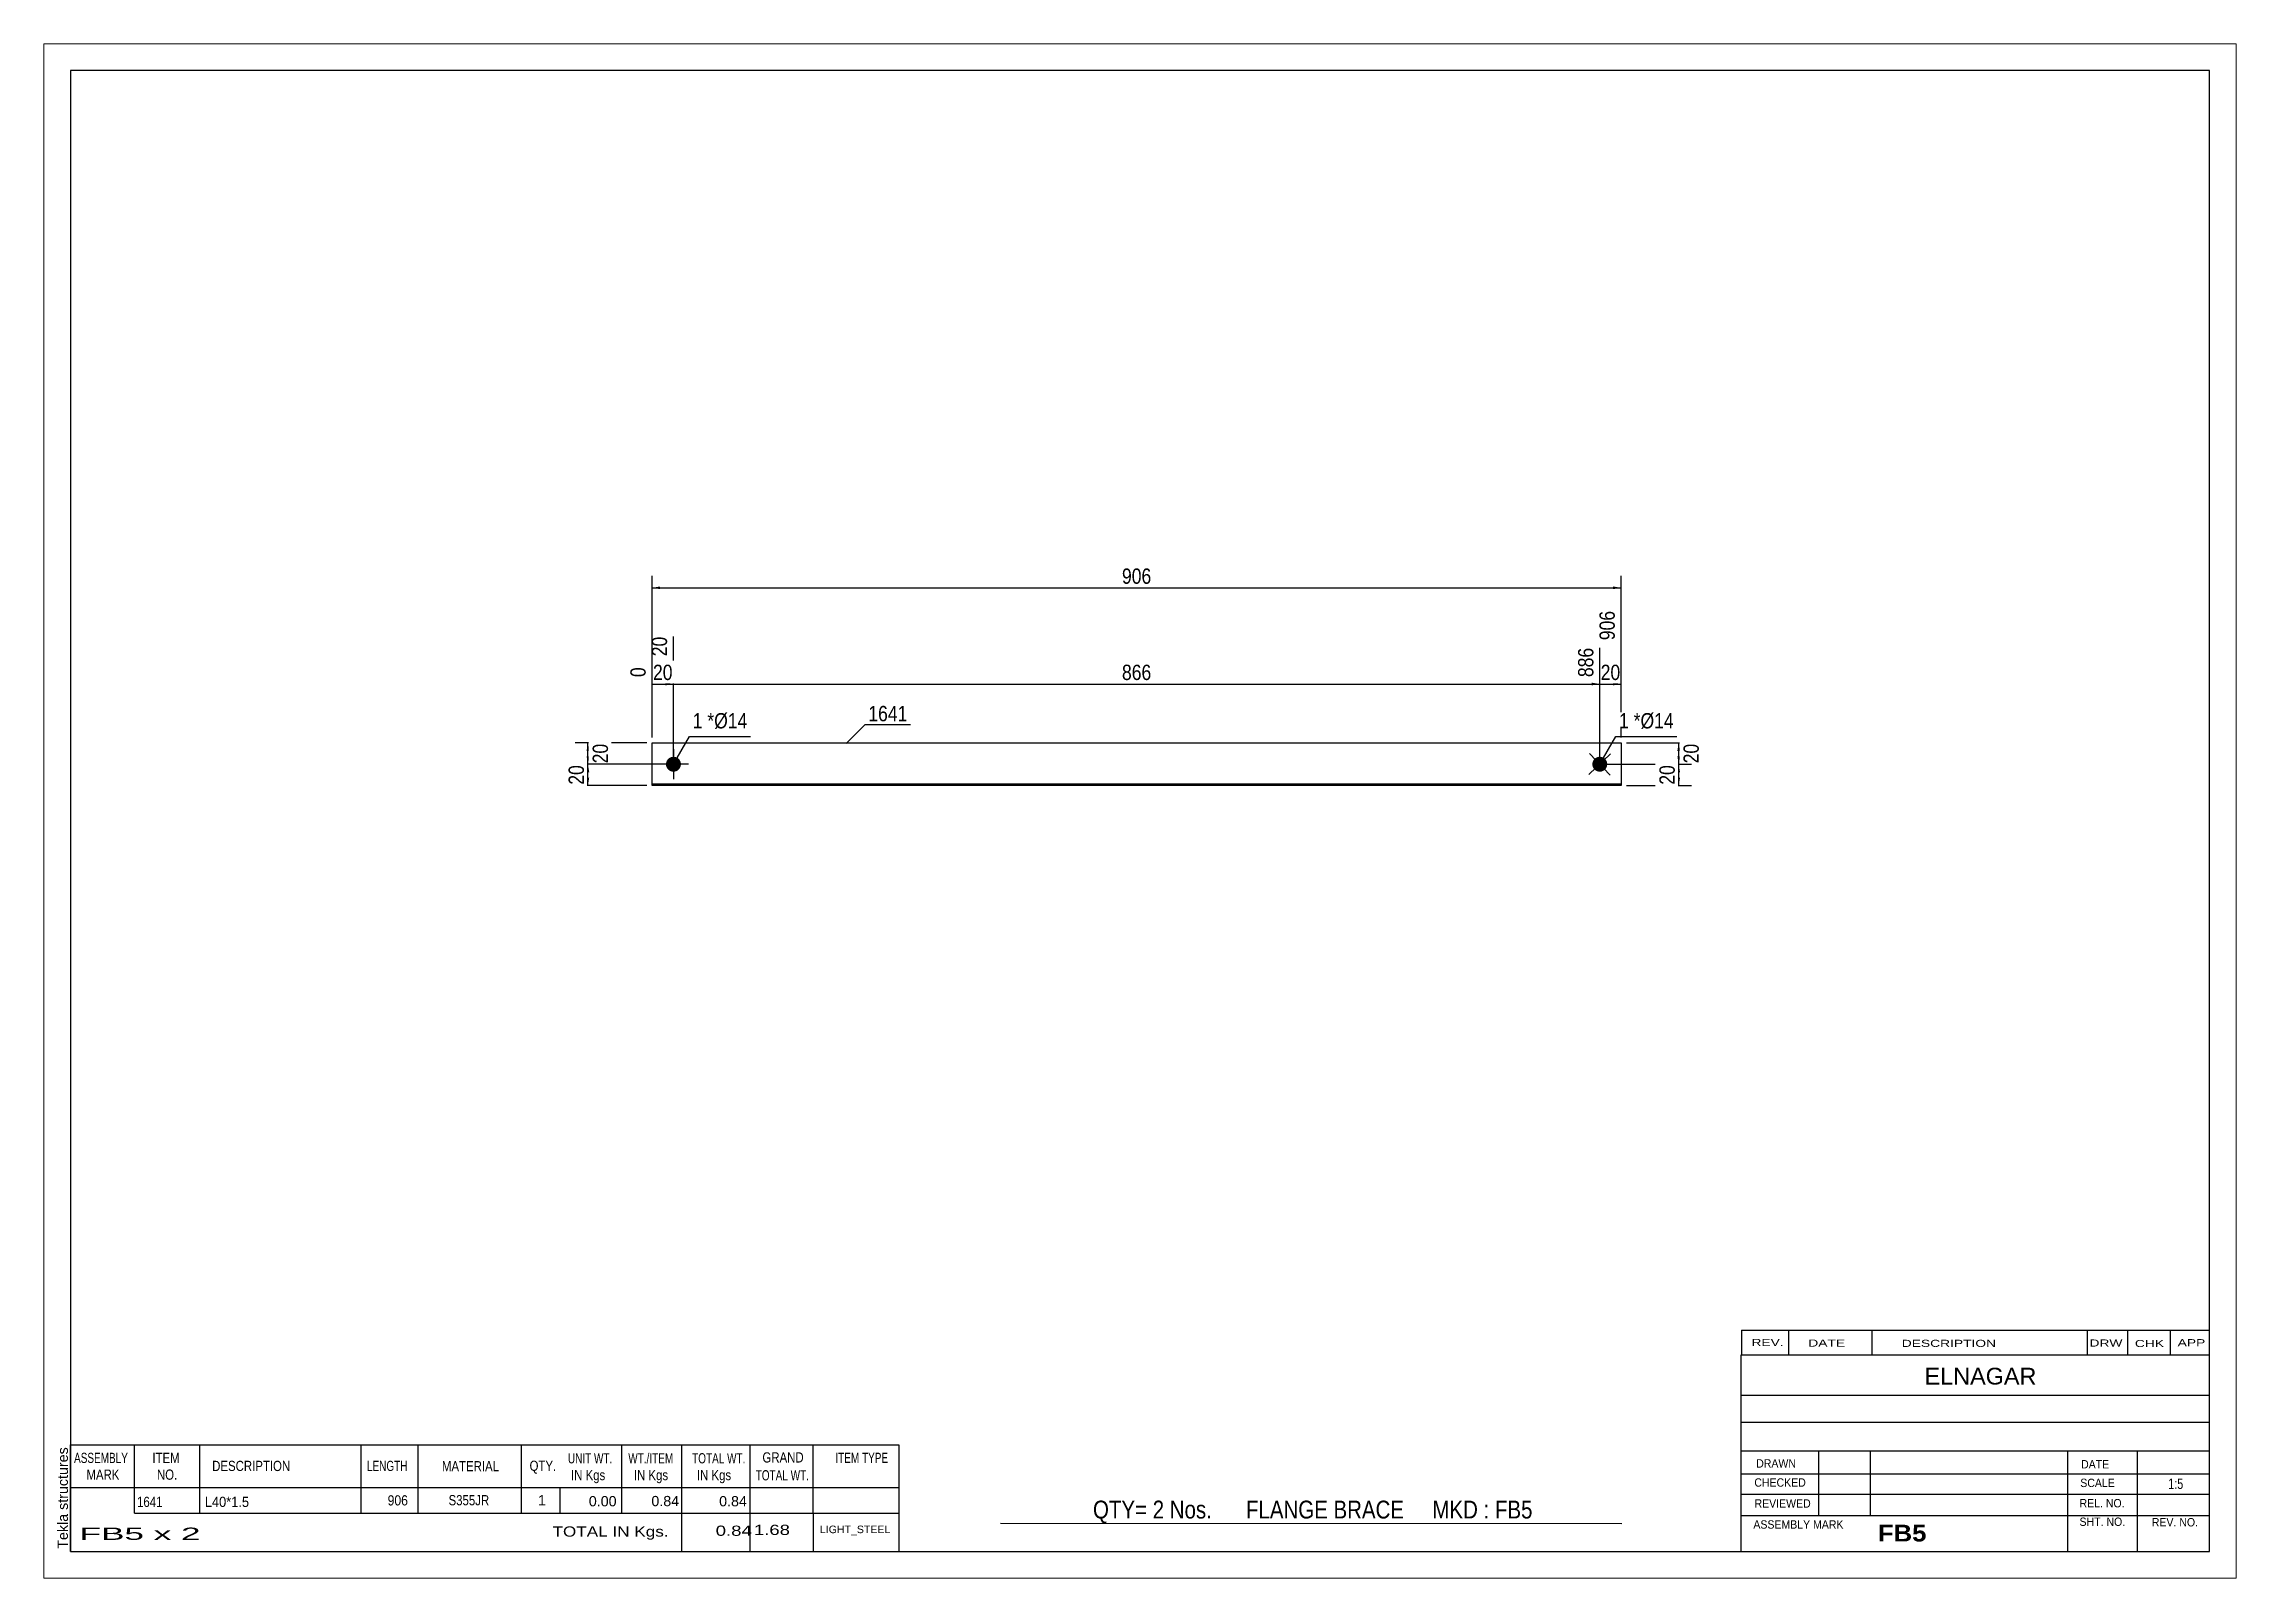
# Paper-space layout 'Layout1' of a CAD drawing. Header units: millimetres. Extents: x 0 to 410, y 0 to 287.
# The model-space entities are those that its viewports show. They can reach past a viewport. Long polylines and large blocks are cut down to what shows.
import ezdxf

# ---------------------------------------------------------------- set-up
doc = ezdxf.new("R2010")
doc.units = ezdxf.units.MM
doc.layers.add('Viewport layer', color=7, linetype='Continuous', plot=False)
doc.styles.add('Arial', font='ARIAL.TTF', dxfattribs={"height": 0.2})
doc.styles.add('Arial Bold', font='ARIALBD.TTF', dxfattribs={"height": 0.2})
doc.styles.add('Arial Narrow', font='ARIALN.TTF', dxfattribs={"height": 0.2})

# ---------------------------------------------------------------- blocks, each defined once
blk = doc.blocks.new('Unknown-629081449-1458')
at = {"color": 5, "linetype": 'Continuous'}
for p, q in [((291.25, 129.75), (-108.75, 129.75)), ((-108.75, 129.75), (-108.75, -147.25)), ((291.25, -147.25), (291.25, 129.75)), ((-108.75, -147.25), (291.25, -147.25))]:
    blk.add_line(p, q, dxfattribs=at)
at = {"color": 174, "linetype": 'Continuous', "style": 'Arial'}
blk.add_text('Tekla structures', height=1.9102, rotation=90, dxfattribs=at).set_placement((-109.25, -146.75))
blk = doc.blocks.new('Part-629081449-1227 - 1212')
at = {"color": 2, "linetype": 'Continuous'}
for p, q in [((0, -4), (0, 4)), ((0, 4), (181.24, 4)), ((181.24, 4), (181.24, -4)), ((181.24, -3.7), (0, -3.7)), ((181.24, -4), (0, -4))]:
    blk.add_line(p, q, dxfattribs=at)
blk = doc.blocks.new('Bolt-629081449-1228 - 1212')
at = {"linetype": 'Continuous'}
blk.add_hatch(color=3, dxfattribs=at).paths.add_polyline_path([(4, -1.4, -1), (4, 1.4, -1)])
at = {"color": 3, "linetype": 'Continuous'}
for p, q in [((6.8, 0), (1.2, 0)), ((4, 2.8), (4, -2.8))]:
    blk.add_line(p, q, dxfattribs=at)
blk = doc.blocks.new('Bolt-629081449-1229 - 1212')
at = {"linetype": 'Continuous'}
blk.add_hatch(color=3, dxfattribs=at).paths.add_polyline_path([(176.23, -0.97, -1), (178.25, 0.97, -1)])
at = {"color": 3, "linetype": 'Continuous'}
for p, q in [((179.26, 1.94), (175.22, -1.94)), ((179.18, -2.02), (175.3, 2.02))]:
    blk.add_line(p, q, dxfattribs=at)
blk = doc.blocks.new('StraightDimension-629081449-1236 - 1212')
at = {"linetype": 'Continuous'}
blk.add_hatch(color=7, dxfattribs=at).paths.add_polyline_path([(179.74, 15.25), (181.24, 15), (179.74, 14.75)])
at = {"color": 7, "linetype": 'Continuous'}
for p, q in [((181.24, 5), (181.24, 28.68)), ((177.24, 1), (177.24, 21.78)), ((177.24, 15), (181.24, 15))]:
    blk.add_line(p, q, dxfattribs=at)
at = {"color": 0, "linetype": 'Continuous'}
blk.add_wipeout([(180.64, 29.28), (176.44, 29.28), (176.44, 22.6), (180.64, 22.6)], dxfattribs=at)
at = {"color": 0}
blk.add_wipeout([(181.67, 15.15), (181.67, 19.35), (176.81, 19.35), (176.81, 15.15)], dxfattribs=at)
at = {"color": 3, "linetype": 'Continuous', "style": 'Arial Narrow'}
blk.add_text('906', height=2.863, rotation=90.0002, dxfattribs=at).set_placement((180.04, 23.2))
at = {"color": 3, "style": 'Arial Narrow'}
blk.add_text('20', height=2.863, dxfattribs=at).set_placement((177.41, 15.75))
blk = doc.blocks.new('StraightDimension-629081449-1237 - 1212')
at = {"linetype": 'Continuous'}
blk.add_hatch(color=7, dxfattribs=at).paths.add_polyline_path([(175.74, 15.25), (177.24, 15), (175.74, 14.75)])
at = {"color": 7, "linetype": 'Continuous'}
for p, q in [((4, 1), (4, 23.86)), ((177.24, 1), (177.24, 21.78)), ((4, 15), (177.24, 15))]:
    blk.add_line(p, q, dxfattribs=at)
at = {"color": 0, "linetype": 'Continuous'}
blk.add_wipeout([(176.64, 22.38), (172.44, 22.38), (172.44, 15.7), (176.64, 15.7)], dxfattribs=at)
at = {"color": 0}
blk.add_wipeout([(93.96, 15.15), (93.96, 19.35), (87.28, 19.35), (87.28, 15.15)], dxfattribs=at)
at = {"color": 3, "linetype": 'Continuous', "style": 'Arial Narrow'}
blk.add_text('886', height=2.863, rotation=90.0002, dxfattribs=at).set_placement((176.04, 16.3))
at = {"color": 3, "style": 'Arial Narrow'}
blk.add_text('866', height=2.863, dxfattribs=at).set_placement((87.88, 15.75))
blk = doc.blocks.new('StraightDimension-629081449-1238 - 1212')
at = {"linetype": 'Continuous'}
blk.add_hatch(color=7, dxfattribs=at).paths.add_polyline_path([(2.5, 15.25), (4, 15), (2.5, 14.75)])
at = {"color": 7, "linetype": 'Continuous'}
for p, q in [((4, 1), (4, 23.86)), ((0, 5), (0, 18.13)), ((0, 15), (4, 15))]:
    blk.add_line(p, q, dxfattribs=at)
at = {"color": 0}
blk.add_wipeout([(4.43, 15.15), (4.43, 19.35), (-0.43, 19.35), (-0.43, 15.15)], dxfattribs=at)
at = {"color": 0, "linetype": 'Continuous'}
blk.add_wipeout([(3.4, 24.46), (-0.8, 24.46), (-0.8, 19.6), (3.4, 19.6)], dxfattribs=at)
blk.add_wipeout([(-0.6, 18.73), (-4.8, 18.73), (-4.8, 15.7), (-0.6, 15.7)], dxfattribs=at)
at = {"color": 3, "linetype": 'Continuous', "style": 'Arial Narrow'}
for s, height, p in [('20', 2.863, (2.8, 20.2)), ('0', 2.86, (-1.2, 16.3))]:
    blk.add_text(s, height=height, rotation=90.0002, dxfattribs=at).set_placement(p)
at = {"color": 3, "style": 'Arial Narrow'}
blk.add_text('20', height=2.863, dxfattribs=at).set_placement((0.17, 15.75))
blk = doc.blocks.new('StraightDimension-629081449-1249 - 1212')
at = {"linetype": 'Continuous'}
for points in [[(1.5, 32.75), (0, 33), (1.5, 33.25)], [(179.74, 33.25), (181.24, 33), (179.74, 32.75)]]:
    blk.add_hatch(color=7, dxfattribs=at).paths.add_polyline_path(points)
at = {"color": 7, "linetype": 'Continuous'}
for p, q in [((0, 5), (0, 35.25)), ((0, 33), (181.24, 33)), ((181.24, 5), (181.24, 35.25))]:
    blk.add_line(p, q, dxfattribs=at)
at = {"color": 0}
blk.add_wipeout([(93.96, 33.15), (93.96, 37.35), (87.28, 37.35), (87.28, 33.15)], dxfattribs=at)
at = {"color": 3, "style": 'Arial Narrow'}
blk.add_text('906', height=2.863, dxfattribs=at).set_placement((87.88, 33.75))
blk = doc.blocks.new('StraightDimension-629081449-1253 - 1212')
at = {"linetype": 'Continuous'}
for points in [[(-12.25, 2.5), (-12, 4), (-11.75, 2.5)], [(-11.75, 1.5), (-12, 0), (-12.25, 1.5)]]:
    blk.add_hatch(color=7, dxfattribs=at).paths.add_polyline_path(points)
at = {"color": 7, "linetype": 'Continuous'}
for p, q in [((-1, 4), (-14.4, 4)), ((3, 0), (-14.4, 0)), ((-12, 0), (-12, 4))]:
    blk.add_line(p, q, dxfattribs=at)
at = {"color": 0}
blk.add_wipeout([(-7.65, 4.43), (-11.85, 4.43), (-11.85, -0.43), (-7.65, -0.43)], dxfattribs=at)
at = {"color": 3, "style": 'Arial Narrow'}
blk.add_text('20', height=2.863, rotation=90.0002, dxfattribs=at).set_placement((-8.25, 0.17))
blk = doc.blocks.new('StraightDimension-629081449-1254 - 1212')
at = {"linetype": 'Continuous'}
for points in [[(-12.25, -1.5), (-12, 0), (-11.75, -1.5)], [(-11.75, -2.5), (-12, -4), (-12.25, -2.5)]]:
    blk.add_hatch(color=7, dxfattribs=at).paths.add_polyline_path(points)
at = {"color": 7, "linetype": 'Continuous'}
for p, q in [((3, 0), (-14.25, 0)), ((-1, -4), (-14.25, -4)), ((-12, -4), (-12, 0))]:
    blk.add_line(p, q, dxfattribs=at)
at = {"color": 0}
blk.add_wipeout([(-12.15, 0.43), (-16.35, 0.43), (-16.35, -4.43), (-12.15, -4.43)], dxfattribs=at)
at = {"color": 3, "style": 'Arial Narrow'}
blk.add_text('20', height=2.863, rotation=90.0002, dxfattribs=at).set_placement((-12.75, -3.83))
blk = doc.blocks.new('StraightDimension-629081449-1261 - 1212')
at = {"linetype": 'Continuous'}
for points in [[(191.75, 2.5), (192, 4), (192.25, 2.5)], [(192.25, 1.5), (192, 0), (191.75, 1.5)]]:
    blk.add_hatch(color=7, dxfattribs=at).paths.add_polyline_path(points)
at = {"color": 7, "linetype": 'Continuous'}
for p, q in [((178.24, 0), (194.25, 0)), ((182.24, 4), (194.25, 4)), ((192, 0), (192, 4))]:
    blk.add_line(p, q, dxfattribs=at)
at = {"color": 0}
blk.add_wipeout([(196.35, 4.43), (192.15, 4.43), (192.15, -0.43), (196.35, -0.43)], dxfattribs=at)
at = {"color": 3, "style": 'Arial Narrow'}
blk.add_text('20', height=2.863, rotation=90.0002, dxfattribs=at).set_placement((195.75, 0.17))
blk = doc.blocks.new('StraightDimension-629081449-1262 - 1212')
at = {"linetype": 'Continuous'}
for points in [[(191.75, -1.5), (192, 0), (192.25, -1.5)], [(192.25, -2.5), (192, -4), (191.75, -2.5)]]:
    blk.add_hatch(color=7, dxfattribs=at).paths.add_polyline_path(points)
at = {"color": 7, "linetype": 'Continuous'}
for p, q in [((178.24, 0), (194.4, 0)), ((192, -4), (192, 0)), ((182.24, -4), (194.4, -4))]:
    blk.add_line(p, q, dxfattribs=at)
at = {"color": 0}
blk.add_wipeout([(191.85, 0.43), (187.65, 0.43), (187.65, -4.43), (191.85, -4.43)], dxfattribs=at)
at = {"color": 3, "style": 'Arial Narrow'}
blk.add_text('20', height=2.863, rotation=90.0002, dxfattribs=at).set_placement((191.25, -3.83))
blk = doc.blocks.new('CBS_BOM-629081449-1469')
at = {"color": 7, "linetype": 'Continuous'}
for p, q in [((-108.78, -135.28), (-108.78, -127.28)), ((-108.78, -127.28), (46.14, -127.28)), ((-96.78, -135.28), (-96.78, -127.28)), ((-84.59, -135.28), (-84.59, -127.28)), ((-54.43, -135.28), (-54.43, -127.28)), ((-43.75, -135.28), (-43.75, -127.28)), ((-24.43, -135.28), (-24.43, -127.28)), ((-5.63, -135.28), (-5.63, -127.28)), ((5.58, -135.28), (5.58, -127.28)), ((18.37, -135.28), (18.37, -127.28)), ((30.12, -135.28), (30.12, -127.28)), ((46.14, -127.29), (46.14, -135.27)), ((-108.78, -135.28), (46.14, -135.28)), ((-108.78, -140.08), (-108.78, -135.28)), ((-96.78, -140.08), (-96.78, -135.28)), ((-84.59, -140.08), (-84.59, -135.28)), ((-54.43, -140.08), (-54.43, -135.28)), ((-43.75, -140.08), (-43.75, -135.28)), ((-24.43, -140.08), (-24.43, -135.28)), ((-17.17, -140.08), (-17.17, -135.28)), ((-5.63, -140.08), (-5.63, -135.28)), ((5.58, -140.08), (5.58, -135.28)), ((18.37, -140.08), (18.37, -135.28)), ((30.14, -140.08), (30.14, -135.28)), ((46.14, -135.28), (46.14, -140.08)), ((-108.78, -147.28), (-108.78, -140.1)), ((-96.78, -140.08), (46.14, -140.08)), ((5.58, -147.28), (5.58, -140.1)), ((18.37, -147.28), (18.37, -140.1)), ((30.18, -147.28), (30.18, -140.1)), ((46.14, -140.08), (46.14, -147.28)), ((-108.78, -147.28), (46.14, -147.28))]:
    blk.add_line(p, q, dxfattribs=at)
at = {"color": 3, "linetype": 'Continuous', "style": 'Arial'}
for s, height, width, p in [('ASSEMBLY', 1.91, 0.7, (-108.1, -130.71)), ('ITEM', 1.91, 0.8, (-93.45, -130.71)), ('DESCRIPTION', 1.9102, 0.8, (-82.27, -132.21)), ('LENGTH', 1.91, 0.7, (-53.32, -132.21)), ('MATERIAL', 1.91, 0.8, (-39.3, -132.26)), ('QTY.', 1.91, 0.8, (-22.91, -132.18)), ('UNIT WT.', 1.91, 0.7, (-15.74, -130.78)), ('WT./ITEM', 1.91, 0.7, (-4.45, -130.78)), ('TOTAL WT.', 1.91, 0.7, (7.49, -130.78)), ('GRAND', 1.91, 0.8, (20.64, -130.62)), ('ITEM TYPE', 1.91, 0.7, (34.28, -130.7)), ('MARK', 1.91, 0.8, (-105.78, -133.84)), ('NO.', 1.91, 0.8, (-92.6, -133.84)), ('IN Kgs', 1.91, 0.8, (-15.16, -133.92)), ('IN Kgs', 1.91, 0.8, (-3.41, -133.92)), ('IN Kgs', 1.91, 0.8, (8.38, -133.92)), ('TOTAL WT.', 1.91, 0.7, (19.38, -133.96))]:
    blk.add_text(s, height=height, dxfattribs=dict(at, width=width)).set_placement(p)
at = {"color": 7, "linetype": 'Continuous', "style": 'Arial'}
for s, width, p in [('1641', 0.8, (-96.32, -138.93)), ('L40*1.5', 0.9, (-83.65, -138.93)), ('906', 0.85, (-49.45, -138.65)), ('S355JR', 0.8, (-38.06, -138.62))]:
    blk.add_text(s, height=1.91, dxfattribs=dict(at, width=width)).set_placement(p)
for s, p in [('1', (-21.34, -138.62)), ('0.00', (-11.83, -138.81)), ('0.84', (-0.13, -138.78)), ('0.84', (12.54, -138.81))]:
    blk.add_text(s, height=1.91, dxfattribs=at).set_placement(p)
at = {"color": 6, "linetype": 'Continuous', "style": 'Arial'}
for s, height, width, p in [('FB5 x 2', 2.292, 2.05, (-107.06, -145.09)), ('TOTAL IN Kgs.', 1.9102, 1.2, (-18.62, -144.48)), ('0.84', 1.91, 1.3, (11.9, -144.33)), ('1.68', 1.91, 1.3, (19.04, -144.17))]:
    blk.add_text(s, height=height, dxfattribs=dict(at, width=width)).set_placement(p)
blk.add_text('LIGHT_STEEL', height=1.4135, dxfattribs=at).set_placement((31.39, -143.83))
blk = doc.blocks.new('CBS_CALLOFF-629081449-1470')
at = {"color": 7, "linetype": 'Continuous'}
blk.add_line((65.13, -141.98), (181.36, -142), dxfattribs=at)
at = {"color": 3, "linetype": 'Continuous', "style": 'Arial Narrow'}
blk.add_text('QTY= 2 Nos.      FLANGE BRACE     MKD : FB5', height=3.3405, dxfattribs=at).set_placement((82.46, -141.09))
blk = doc.blocks.new('CBS_NAME_BLOG-629081449-1471')
at = {"color": 7, "linetype": 'Continuous'}
for p, q in [((203.66, -110.5), (291.18, -110.5)), ((203.66, -147.21), (203.66, -110.5)), ((203.66, -118.04), (291.18, -118.04)), ((203.73, -123.09), (291.25, -123.09)), ((203.66, -128.46), (291.18, -128.46)), ((218.18, -140.57), (218.18, -128.47)), ((227.87, -140.54), (227.87, -128.47)), ((264.78, -147.21), (264.78, -128.48)), ((277.83, -147.21), (277.83, -128.47)), ((203.67, -132.76), (291.25, -132.74)), ((203.66, -136.51), (291.18, -136.51)), ((203.66, -140.55), (291.18, -140.55)), ((203.66, -147.25), (291.25, -147.25))]:
    blk.add_line(p, q, dxfattribs=at)
at = {"color": 3, "linetype": 'Continuous', "style": 'Arial'}
blk.add_text('ELNAGAR', height=3.133, dxfattribs=at).set_placement((237.98, -116.03))
at = {"color": 3, "linetype": 'Continuous'}
for s, height, style, width, p in [('DRAWN', 1.566, 'Arial', 0.9, (206.49, -131.57)), ('DATE', 1.566, 'Arial', 0.9, (267.25, -131.73)), ('CHECKED', 1.566, 'Arial', 0.9, (206.14, -135.14)), ('SCALE', 1.566, 'Arial', 0.9, (267.1, -135.21)), ('1:5', 1.957, 'Arial Narrow', 0.9, (283.55, -135.57)), ('REVIEWED', 1.566, 'Arial', 0.9, (206.18, -139.06)), ('REL. NO.', 1.566, 'Arial', 0.9, (266.96, -139.01)), ('ASSEMBLY MARK', 1.5663, 'Arial', 0.9, (205.96, -142.99)), ('FB5', 3.131, 'Arial Bold', 1.1, (229.24, -145.39)), ('SHT. NO.', 1.566, 'Arial', 0.9, (266.96, -142.48)), ('REV. NO.', 1.566, 'Arial', 0.9, (280.48, -142.57))]:
    blk.add_text(s, height=height, dxfattribs=dict(at, style=style, width=width)).set_placement(p)
blk = doc.blocks.new('CBS_REVISION-629081449-1472')
at = {"color": 7, "linetype": 'Continuous'}
for p, q in [((203.74, -105.87), (291.24, -105.87)), ((203.74, -105.87), (203.74, -110.5)), ((212.54, -105.87), (212.54, -110.5)), ((228.13, -105.87), (228.13, -110.44)), ((268.39, -105.87), (268.39, -110.5)), ((275.93, -105.87), (275.93, -110.5)), ((283.88, -105.87), (283.88, -110.5)), ((203.74, -110.5), (291.24, -110.5))]:
    blk.add_line(p, q, dxfattribs=at)
at = {"color": 7, "style": 'Arial Narrow', "width": 1.7}
for s, height, p in [('REV.', 1.326, (205.6, -108.82)), ('DATE', 1.326, (216.23, -108.94)), ('DESCRIPTION', 1.3257, (233.71, -108.99)), ('DRW', 1.326, (268.82, -108.93)), ('CHK', 1.326, (277.31, -109.02)), ('APP', 1.326, (285.31, -108.87))]:
    blk.add_text(s, height=height, dxfattribs=at).set_placement(p)
blk = doc.blocks.new('Mark-629081449-1268 - 1212')
at = {"color": 0}
blk.add_wipeout([(47.75, 8.04), (47.75, 11.04), (40.44, 11.04), (40.44, 8.04)], dxfattribs=at)
blk.add_wipeout([(47.75, 8.04), (47.75, 11.04), (40.44, 11.04), (40.44, 8.04)], dxfattribs=at)
at = {"color": 7, "linetype": 'Continuous'}
for p, q in [((36.31, 3.9), (39.84, 7.44)), ((39.84, 7.44), (48.35, 7.44))]:
    blk.add_line(p, q, dxfattribs=at)
at = {"color": 3, "style": 'Arial Narrow'}
blk.add_text('1641', height=2.863, dxfattribs=at).set_placement((40.44, 8.04))
blk = doc.blocks.new('Mark-629081449-1271 - 1212')
at = {"color": 0}
blk.add_wipeout([(9.43, 6.7), (9.43, 9.7), (7.6, 9.7), (7.6, 6.7)], dxfattribs=at)
blk.add_wipeout([(9.43, 6.7), (9.43, 9.7), (7.6, 9.7), (7.6, 6.7)], dxfattribs=at)
at = {"color": 7, "linetype": 'Continuous'}
blk.add_line((4, 0), (7, 5.2), dxfattribs=at)
at = {"color": 0}
blk.add_wipeout([(11.61, 6.7), (11.61, 9.7), (10.33, 9.7), (10.33, 6.7)], dxfattribs=at)
blk.add_wipeout([(11.61, 6.7), (11.61, 9.7), (10.33, 9.7), (10.33, 6.7)], dxfattribs=at)
at = {"color": 3, "style": 'Arial Narrow'}
blk.add_text('1', height=2.86, dxfattribs=at).set_placement((7.6, 6.7))
at = {"color": 0}
blk.add_wipeout([(17.82, 6.7), (17.82, 9.7), (11.61, 9.7), (11.61, 6.7)], dxfattribs=at)
blk.add_wipeout([(17.82, 6.7), (17.82, 9.7), (11.61, 9.7), (11.61, 6.7)], dxfattribs=at)
at = {"color": 7, "linetype": 'Continuous'}
blk.add_line((7, 5.2), (18.42, 5.2), dxfattribs=at)
at = {"color": 3, "style": 'Arial Narrow'}
for s, height, p in [('*', 2.86, (10.33, 6.7)), ('Ø14', 2.863, (11.61, 6.7))]:
    blk.add_text(s, height=height, dxfattribs=at).set_placement(p)
blk = doc.blocks.new('Mark-629081449-1272 - 1212')
at = {"color": 0}
blk.add_wipeout([(182.67, 6.7), (182.67, 9.7), (180.84, 9.7), (180.84, 6.7)], dxfattribs=at)
blk.add_wipeout([(182.67, 6.7), (182.67, 9.7), (180.84, 9.7), (180.84, 6.7)], dxfattribs=at)
at = {"color": 7, "linetype": 'Continuous'}
blk.add_line((177.24, 0), (180.24, 5.2), dxfattribs=at)
at = {"color": 0}
blk.add_wipeout([(184.85, 6.7), (184.85, 9.7), (183.57, 9.7), (183.57, 6.7)], dxfattribs=at)
blk.add_wipeout([(184.85, 6.7), (184.85, 9.7), (183.57, 9.7), (183.57, 6.7)], dxfattribs=at)
at = {"color": 3, "style": 'Arial Narrow'}
blk.add_text('1', height=2.86, dxfattribs=at).set_placement((180.84, 6.7))
at = {"color": 0}
blk.add_wipeout([(191.06, 6.7), (191.06, 9.7), (184.85, 9.7), (184.85, 6.7)], dxfattribs=at)
blk.add_wipeout([(191.06, 6.7), (191.06, 9.7), (184.85, 9.7), (184.85, 6.7)], dxfattribs=at)
at = {"color": 7, "linetype": 'Continuous'}
blk.add_line((180.24, 5.2), (191.66, 5.2), dxfattribs=at)
at = {"color": 3, "style": 'Arial Narrow'}
for s, height, p in [('*', 2.86, (183.57, 6.7)), ('Ø14', 2.863, (184.85, 6.7))]:
    blk.add_text(s, height=height, dxfattribs=at).set_placement(p)

msp = doc.modelspace()

# ---------------------------------------------------------------- block references
for name in ['Unknown-629081449-1458', 'Part-629081449-1227 - 1212', 'Bolt-629081449-1228 - 1212', 'Bolt-629081449-1229 - 1212', 'CBS_REVISION-629081449-1472', 'CBS_NAME_BLOG-629081449-1471', 'CBS_BOM-629081449-1469', 'CBS_CALLOFF-629081449-1470']:
    msp.add_blockref(name, (0, 0))

# ---------------------------------------------------------------- next in the draw order: block references
msp.add_blockref('StraightDimension-629081449-1236 - 1212', (0, 0))

# ---------------------------------------------------------------- next in the draw order: block references
msp.add_blockref('StraightDimension-629081449-1237 - 1212', (0, 0))

# ---------------------------------------------------------------- next in the draw order: block references
msp.add_blockref('StraightDimension-629081449-1238 - 1212', (0, 0))

# ---------------------------------------------------------------- next in the draw order: block references
msp.add_blockref('StraightDimension-629081449-1249 - 1212', (0, 0))

# ---------------------------------------------------------------- next in the draw order: block references
for name in ['Mark-629081449-1268 - 1212', 'StraightDimension-629081449-1253 - 1212', 'StraightDimension-629081449-1261 - 1212']:
    msp.add_blockref(name, (0, 0))

# ---------------------------------------------------------------- next in the draw order: block references
for name in ['StraightDimension-629081449-1254 - 1212', 'StraightDimension-629081449-1262 - 1212']:
    msp.add_blockref(name, (0, 0))

# ---------------------------------------------------------------- next in the draw order: block references
for name in ['Mark-629081449-1271 - 1212', 'Mark-629081449-1272 - 1212']:
    msp.add_blockref(name, (0, 0))

psp = doc.layouts.get("Layout1")

# ---------------------------------------------------------------- viewports
at = {"layer": 'Viewport layer', "view_target_point": (91.25, -8.75)}
psp.add_viewport(center=(205, 143.5), size=(410, 287), view_center_point=(0, 0), view_height=287, dxfattribs=at)

doc.saveas('drawing.dxf')
